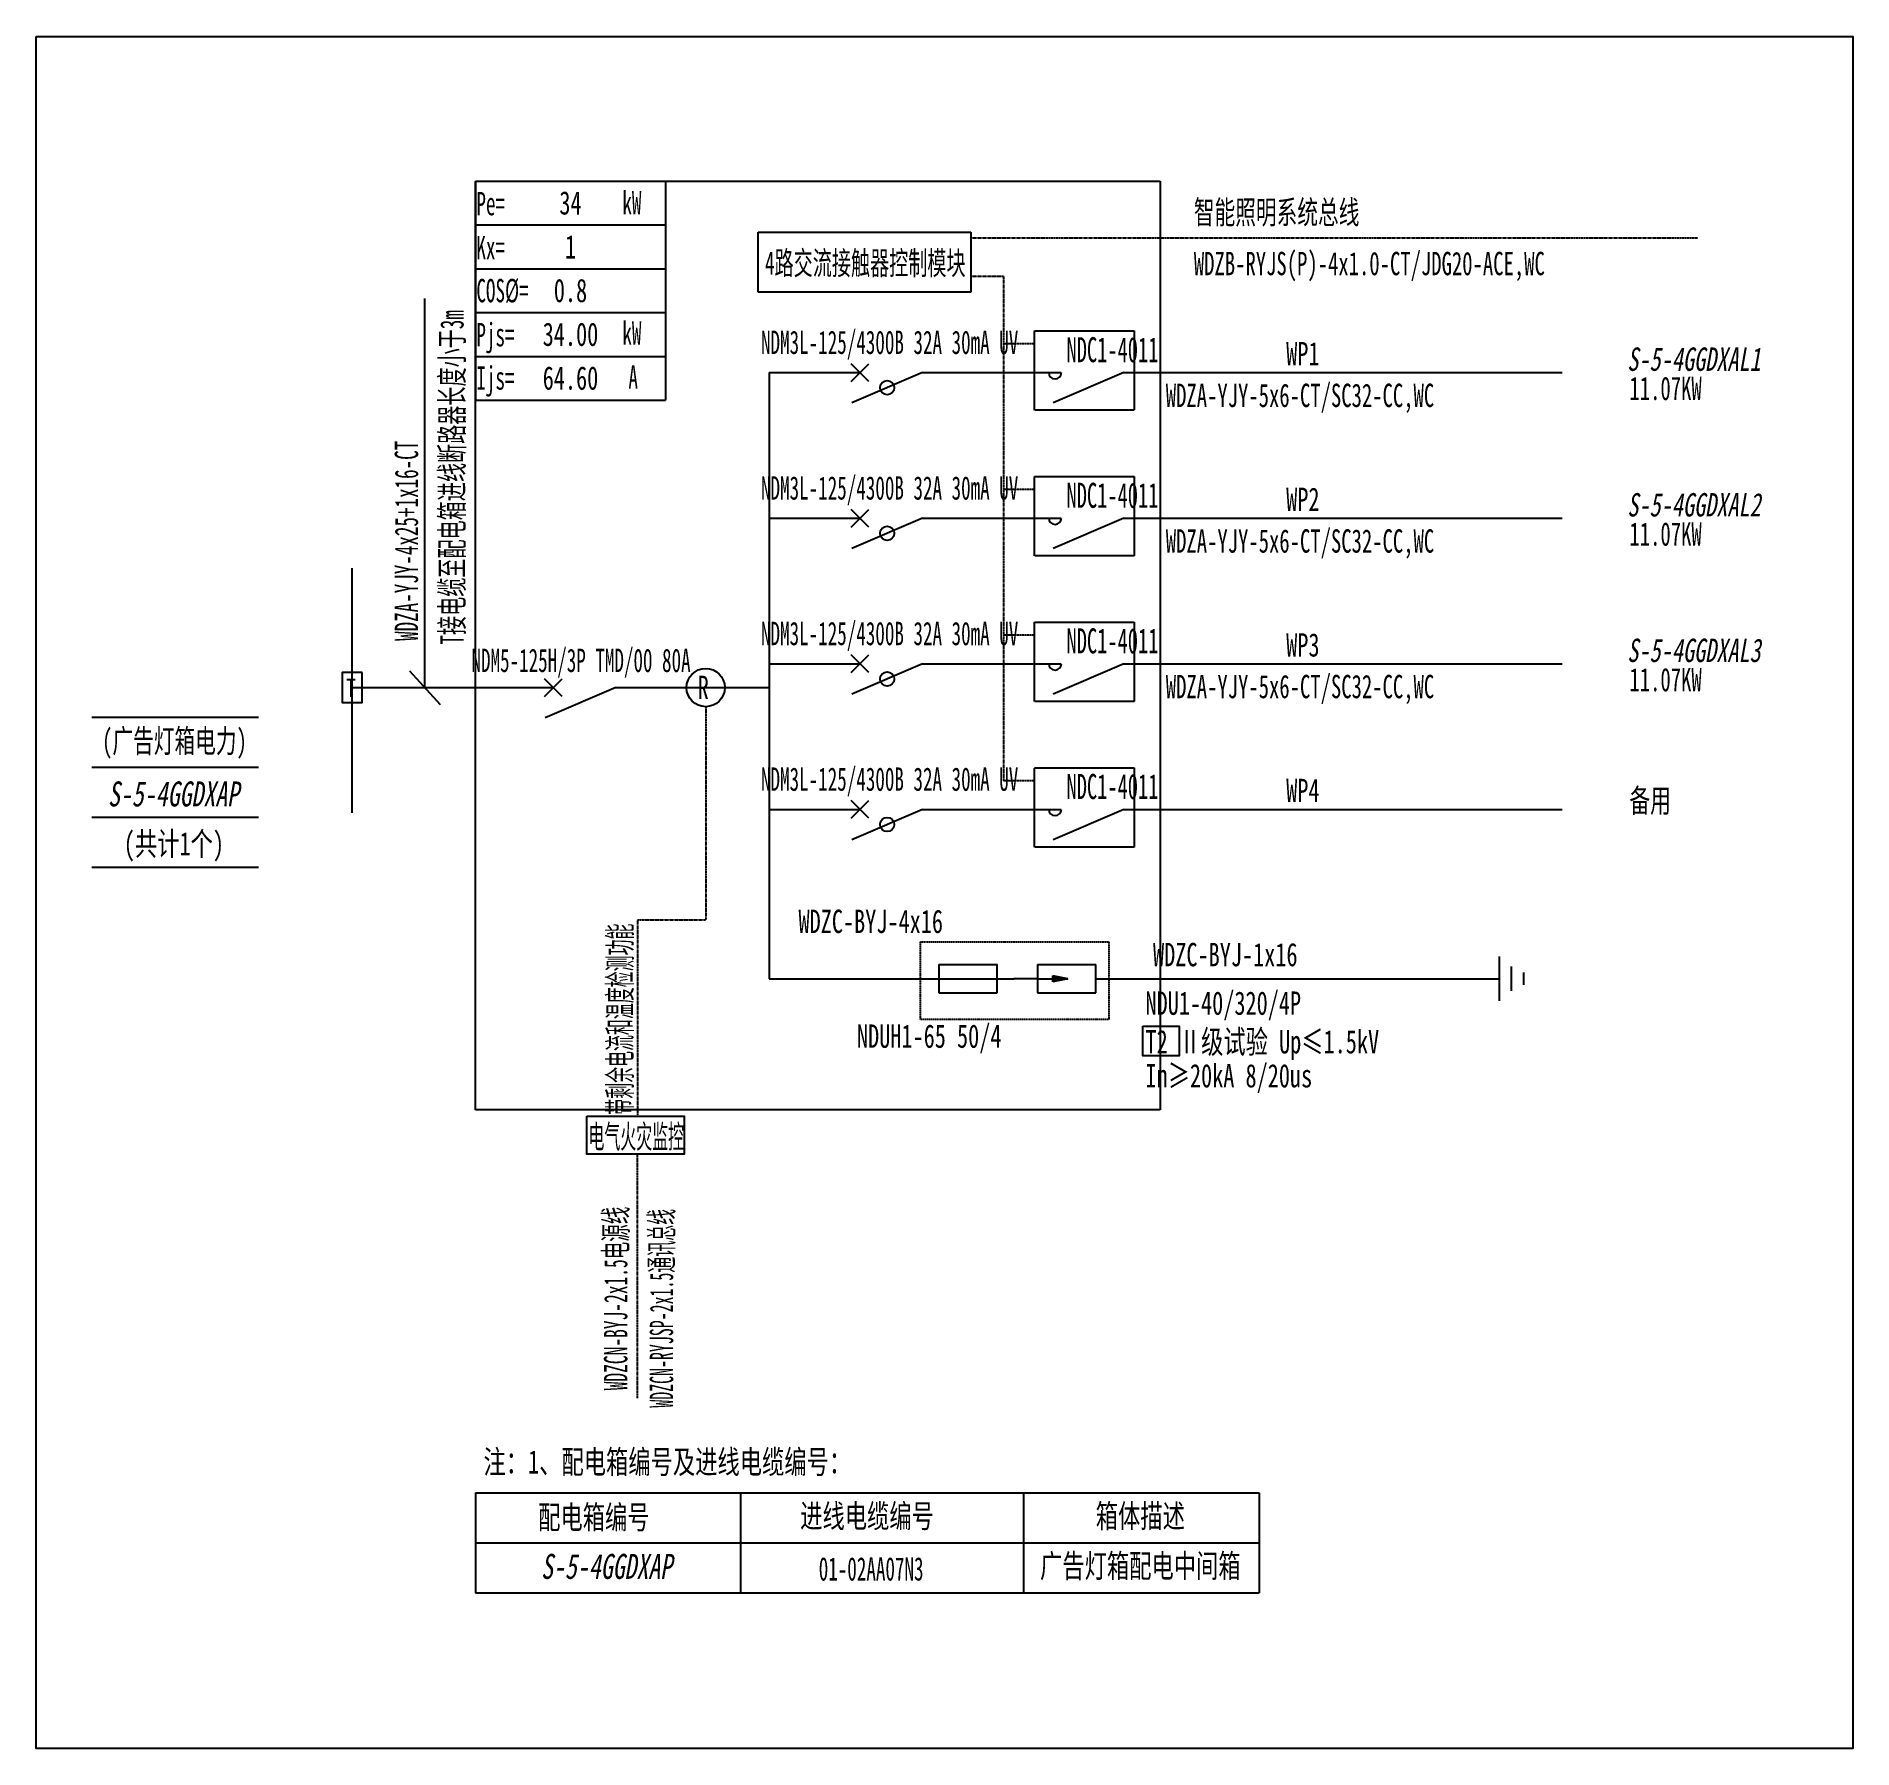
# Model space of a CAD drawing. Extents: x 408988 to 411383, y 371710 to 373967.
import ezdxf
from ezdxf.enums import TextEntityAlignment as Align

# ---------------------------------------------------------------- set-up
doc = ezdxf.new("R2010")
doc.units = 0
doc.header["$MEASUREMENT"] = 0
for name, pattern in [('DASHDOT', [1, 0.5, -0.25, 0, -0.25]), ('DASHDOT2', [0.5, 0.25, -0.125, 0, -0.125]), ('DASHDOTX2', [2, 1, -0.5, 0, -0.5]), ('DASHED', [0.75, 0.5, -0.25]), ('DASHED2', [0.375, 0.25, -0.125])]:
    doc.linetypes.add(name, pattern=pattern)
for name, color, linetype in [('D_E_Eqpm(强电设备)', 100, 'Continuous'), ('D_E_Eqpm（强电设备）', 100, 'Continuous'), ('D_E_Text(强电文字)', 51, 'Continuous'), ('D_E_Text（强电文字）', 51, 'Continuous'), ('D_E_Tray（强电普通桥架）', 51, 'Continuous'), ('D_E_Wire（强电线缆）', 10, 'Continuous'), ('D_El_Eqpm（弱电设备）', 100, 'Continuous'), ('D_El_Text（弱电文字）', 51, 'Continuous'), ('D_T_TableDim（表格尺寸）', 255, 'Continuous'), ('DQ-漏电火灾', 80, 'Continuous'), ('DQ_Eqpm', 100, 'Continuous'), ('系统图', 220, 'Continuous')]:
    doc.layers.add(name, color=color, linetype=linetype)
doc.styles.add('$1$电气', font='', dxfattribs={"width": 0.7})
doc.styles.add('$1$电气箱', font='simhei.ttf', dxfattribs={"width": 0.8, "oblique": 10})
doc.styles.add('电气', font='', dxfattribs={"width": 0.7})
doc.styles.add('电气箱', font='simhei.ttf', dxfattribs={"width": 0.8, "oblique": 10})
doc.styles.get('$1$电气').set_extended_font_data('SimSun')
doc.styles.get('电气').set_extended_font_data('SimSun')

# ---------------------------------------------------------------- blocks, each defined once
blk = doc.blocks.new('T接箱')
at = {"layer": 'DQ_Eqpm'}
blk.add_lwpolyline([(313, 172), (73, 172), (73, -188), (313, -188)], close=True, dxfattribs=at)
at = {"layer": 'DQ_Eqpm', "color": 51, "style": '电气', "width": 0.8}
blk.add_text('T', height=220, dxfattribs=at).set_placement((120, -121))

msp = doc.modelspace()

# ---------------------------------------------------------------- linework, layer by layer
at = {"linetype": 'DASHED'}
for p, q in [((409566.9, 372551.9, 0), (409566.9, 373776, 0)), ((409566.9, 373776, 0), (410469.6, 373776, 0)), ((410469.6, 373776, 0), (410469.6, 372551.9, 0)), ((410303.9, 373578.6, 0), (410435.3, 373578.6, 0)), ((410303.9, 373474.1, 0), (410303.9, 373578.6, 0)), ((410435.3, 373578.6, 0), (410435.3, 373474.1, 0)), ((410435.3, 373474.1, 0), (410303.9, 373474.1, 0)), ((410303.9, 373386.6, 0), (410435.3, 373386.6, 0)), ((410303.9, 373282.1, 0), (410303.9, 373386.6, 0)), ((410435.3, 373386.6, 0), (410435.3, 373282.1, 0)), ((410435.3, 373282.1, 0), (410303.9, 373282.1, 0)), ((410303.9, 373090.1, 0), (410303.9, 373194.6, 0)), ((410303.9, 373194.6, 0), (410435.3, 373194.6, 0)), ((410435.3, 373194.6, 0), (410435.3, 373090.1, 0)), ((410435.3, 373090.1, 0), (410303.9, 373090.1, 0)), ((410303.9, 373002.7, 0), (410435.3, 373002.7, 0)), ((410303.9, 372898.2, 0), (410303.9, 373002.7, 0)), ((410435.3, 373002.7, 0), (410435.3, 372898.2, 0)), ((410435.3, 372898.2, 0), (410303.9, 372898.2, 0)), ((410469.6, 372551.9, 0), (409566.9, 372551.9, 0))]:
    msp.add_line(p, q, dxfattribs=at)
at = {"linetype": 'DASHED2', "elevation": 0}
msp.add_lwpolyline([(410153.6, 372773.1), (410402, 372773.1), (410402, 372670.8), (410153.6, 372670.8)], close=True, dxfattribs=at)
at = {"layer": 'D_E_Eqpm(强电设备)', "color": 100}
for p, q in [((410421.8, 373523.7, 0), (410328.7, 373483.8, 0)), ((410421.8, 373331.8, 0), (410328.7, 373291.9, 0)), ((410421.8, 373139.8, 0), (410328.7, 373099.9, 0)), ((409657.7, 373096.7, 0), (409681, 373120, 0)), ((409681, 373096.7, 0), (409657.7, 373120, 0)), ((409751.8, 373108.4, 0), (409658.7, 373068.5, 0)), ((410421.8, 372947.8, 0), (410328.7, 372907.9, 0))]:
    msp.add_line(p, q, dxfattribs=at)
at = {"layer": 'D_E_Eqpm(强电设备)'}
for p, q in [((410177.8, 372743.3, 0), (410255.1, 372743.3, 0)), ((410177.8, 372743.3, 0), (410177.8, 372705.9, 0)), ((410254.9, 372705.9, 0), (410254.9, 372743.3, 0)), ((410307.7, 372743.3, 0), (410385, 372743.3, 0)), ((410307.7, 372743.3, 0), (410307.7, 372705.9, 0)), ((410384.8, 372705.9, 0), (410384.8, 372743.3, 0)), ((410307.7, 372724.6, 0), (410276.5, 372724.6, 0)), ((410307.7, 372724.6, 0), (410347.8, 372724.6, 0)), ((410347.8, 372724.6, 0), (410328.3, 372728.6, 0)), ((410328.3, 372720.6, 0), (410328.3, 372728.6, 0)), ((410347.8, 372724.6, 0), (410328.3, 372720.6, 0)), ((410177.8, 372705.9, 0), (410254.9, 372705.9, 0)), ((410307.7, 372705.9, 0), (410384.8, 372705.9, 0))]:
    msp.add_line(p, q, dxfattribs=at)
at = {"layer": 'D_E_Eqpm(强电设备)', "color": 100}
for centre in [(410331.1, 373523.7, 0), (410331.1, 373331.8, 0), (410331.1, 373139.8, 0), (410331.1, 372947.8, 0)]:
    msp.add_arc(centre, 8.25, 180, 0, dxfattribs=at)
at = {"layer": 'D_E_Eqpm(强电设备)'}
msp.add_solid([(410328.3, 372720.6, 0), (410347.8, 372724.6, 0), (410328.3, 372728.6, 0)], dxfattribs=at)
at = {"layer": 'D_E_Eqpm（强电设备）'}
for p, q in [((409939.3, 373708.7, 0), (410220.1, 373708.7, 0)), ((409939.3, 373629.7, 0), (409939.3, 373708.7, 0)), ((410220.1, 373708.7, 0), (410220.1, 373629.7, 0)), ((410220.1, 373629.7, 0), (409939.3, 373629.7, 0)), ((410062, 373512.1, 0), (410085.3, 373535.4, 0)), ((410085.3, 373512.1, 0), (410062, 373535.4, 0)), ((410156.1, 373523.7, 0), (410063, 373483.8, 0)), ((410062, 373320.1, 0), (410085.3, 373343.4, 0)), ((410085.3, 373320.1, 0), (410062, 373343.4, 0)), ((410156.1, 373331.8, 0), (410063, 373291.9, 0)), ((410062, 373128.1, 0), (410085.3, 373151.5, 0)), ((410085.3, 373128.1, 0), (410062, 373151.5, 0)), ((410156.1, 373139.8, 0), (410063, 373099.9, 0)), ((410062, 372936.2, 0), (410085.3, 372959.5, 0)), ((410085.3, 372936.2, 0), (410062, 372959.5, 0)), ((410156.1, 372947.8, 0), (410063, 372907.9, 0))]:
    msp.add_line(p, q, dxfattribs=at)
for centre in [(410109.6, 373503.8, 0), (410109.6, 373311.8, 0), (410109.6, 373119.8, 0), (410109.6, 372927.9, 0)]:
    msp.add_circle(centre, 9.36, dxfattribs=at)
at = {"layer": 'D_E_Text（强电文字）'}
for p, q in [((409566.9, 373776, 0), (409817.1, 373776, 0)), ((409566.9, 373776, 0), (409566.9, 373487.4, 0)), ((409817.1, 373776, 0), (409817.1, 373487.4, 0)), ((409566.9, 373718.3, 0), (409817.1, 373718.3, 0)), ((409566.9, 373660.6, 0), (409817.1, 373660.6, 0)), ((409499.9, 373108.4, 0), (409499.9, 373621.5, 0)), ((409566.9, 373602.9, 0), (409817.1, 373602.9, 0)), ((409566.9, 373545.1, 0), (409817.1, 373545.1, 0)), ((409566.9, 373487.4, 0), (409817.1, 373487.4, 0)), ((409479.8, 373130.7, 0), (409520, 373086.1, 0))]:
    msp.add_line(p, q, dxfattribs=at)
at = {"layer": 'D_E_Text（强电文字）', "elevation": 0}
msp.add_lwpolyline([(410446.9, 372662.2), (410494.7, 372662.2), (410494.7, 372622.8), (410446.9, 372622.8)], close=True, dxfattribs=at)
at = {"layer": 'D_E_Wire（强电线缆）', "linetype": 'DASHDOT2'}
for p, q in [((410220.1, 373701.2, 0), (411178.9, 373701.2, 0)), ((410220.1, 373650.9, 0), (410262.9, 373650.9, 0)), ((410262.9, 373650.9, 0), (410262.9, 372985.5, 0)), ((410303.9, 373561.4, 0), (410262.9, 373561.4, 0)), ((410303.9, 373369.4, 0), (410262.9, 373369.4, 0)), ((410303.9, 373177.4, 0), (410262.9, 373177.4, 0)), ((410303.9, 372985.5, 0), (410262.9, 372985.5, 0))]:
    msp.add_line(p, q, dxfattribs=at)
at = {"layer": 'D_E_Wire（强电线缆）'}
for p, q in [((409953.9, 373523.7, 0), (409953.9, 372724.6, 0)), ((409953.9, 373523.7, 0), (410073.7, 373523.7, 0)), ((410156.1, 373523.7, 0), (410339.3, 373523.7, 0)), ((410421.8, 373523.7, 0), (411000, 373523.7, 0)), ((409953.9, 373331.8, 0), (410073.7, 373331.8, 0)), ((410156.1, 373331.8, 0), (410339.3, 373331.8, 0)), ((410421.8, 373331.8, 0), (411000, 373331.8, 0)), ((409404.1, 372943.3, 0), (409404.1, 373265.7, 0)), ((409953.9, 373139.8, 0), (410073.7, 373139.8, 0)), ((410156.1, 373139.8, 0), (410339.3, 373139.8, 0)), ((410421.8, 373139.8, 0), (411000, 373139.8, 0)), ((409404.1, 373108.4, 0), (409669.3, 373108.4, 0)), ((409751.8, 373108.4, 0), (409953.9, 373108.4, 0)), ((409953.9, 372947.8, 0), (410073.7, 372947.8, 0)), ((410156.1, 372947.8, 0), (410339.3, 372947.8, 0)), ((410421.8, 372947.8, 0), (411000, 372947.8, 0)), ((410917.2, 372695.3, 0), (410917.2, 372754, 0)), ((410933.2, 372708.6, 0), (410933.2, 372740.7, 0)), ((409953.9, 372724.6, 0), (410276.5, 372724.6, 0)), ((410384.8, 372724.6, 0), (410917.2, 372724.6, 0)), ((410949.2, 372716.6, 0), (410949.2, 372732.7, 0))]:
    msp.add_line(p, q, dxfattribs=at)
at = {"layer": 'D_El_Eqpm（弱电设备）', "color": 3}
msp.add_line((409841.7, 372493.1, 0), (409713.4, 372493.1, 0), dxfattribs=at)
at = {"layer": 'D_El_Eqpm（弱电设备）', "color": 3, "elevation": 0}
msp.add_lwpolyline([(409713.4, 372543.5), (409841.7, 372543.5), (409841.7, 372493.1), (409713.4, 372493.1)], close=True, dxfattribs=at)
at = {"layer": 'D_T_TableDim（表格尺寸）', "color": 255}
for p, q in [((409060.6, 373069.4, 0), (409280.5, 373069.4, 0)), ((409060.6, 373003.4, 0), (409280.5, 373003.4, 0)), ((409060.6, 372937.5, 0), (409280.5, 372937.5, 0)), ((409060.6, 372871.5, 0), (409280.5, 372871.5, 0))]:
    msp.add_line(p, q, dxfattribs=at)
at = {"layer": 'D_T_TableDim（表格尺寸）', "ltscale": 3.5}
for p, q in [((409566.9, 372046.9, 0), (410600.4, 372046.9, 0)), ((409566.9, 372046.9, 0), (409566.9, 371914.9, 0)), ((409916.4, 372046.9, 0), (409916.4, 371914.9, 0)), ((410289.4, 372046.9, 0), (410289.4, 371914.9, 0)), ((410600.4, 372046.9, 0), (410600.4, 371914.9, 0)), ((409566.9, 371980.9, 0), (410600.4, 371980.9, 0)), ((409566.9, 371980.9, 0), (410600.4, 371980.9, 0)), ((409916.4, 371980.9, 0), (409916.4, 371914.9, 0)), ((410289.4, 371980.9, 0), (410289.4, 371914.9, 0)), ((409566.9, 371914.9, 0), (410600.4, 371914.9, 0))]:
    msp.add_line(p, q, dxfattribs=at)
at = {"layer": 'DQ-漏电火灾', "linetype": 'DASHDOT', "ltscale": 0.5}
for p, q in [((409870.3, 373083.2, 0), (409870.3, 372802.2, 0)), ((409780.3, 372802.2, 0), (409780.3, 372543.5, 0)), ((409780.3, 372802.2, 0), (409870.3, 372802.2, 0)), ((409780.3, 372171.8, 0), (409780.3, 372493.1, 0))]:
    msp.add_line(p, q, dxfattribs=at)
at = {"layer": 'DQ-漏电火灾', "color": 3}
msp.add_circle((409870.3, 373108.4, 0), 25.2, dxfattribs=at)
at = {"layer": '系统图', "ltscale": 9973.992009}
msp.add_lwpolyline([(408987.5, 373967), (411383, 373967), (411383, 371709.5), (408987.5, 371709.5)], close=True, dxfattribs=at)

# ---------------------------------------------------------------- block references
at = {"layer": 'D_E_Eqpm（强电设备）', "xscale": 0.1099579733951885, "yscale": 0.1099579733951885, "zscale": 0.1099579733951885}
msp.add_blockref('T接箱', (409382.8, 373109.3, 0), dxfattribs=at)

# ---------------------------------------------------------------- texts
at = {"layer": 'D_E_Text(强电文字)', "color": 51, "style": '电气', "width": 0.6}
for p in [(410346.2, 373537.4, 0), (410346.2, 373345.4, 0), (410346.2, 373153.5, 0), (410346.2, 372961.5, 0)]:
    msp.add_text('NDC1-4011', height=32.99, dxfattribs=at).set_placement(p)
at = {"layer": 'D_E_Text(强电文字)', "style": '电气', "width": 0.7}
for s, p in [('WDZC-BYJ-4x16', (409992.7, 372784.8, 0)), ('WDZC-BYJ-1x16', (410460.3, 372741, 0)), ('T2 Ⅱ级试验 Up≤1.5kV ', (410450.3, 372626.1, 0)), ('In≥20kA 8/20us', (410450.3, 372581.3, 0))]:
    msp.add_text(s, height=30.788, dxfattribs=at).set_placement(p)
at = {"layer": 'D_E_Text(强电文字)', "color": 51, "true_color": 0xffff7f, "style": '电气', "width": 0.7}
msp.add_text('NDU1-40/320/4P', height=30.788, dxfattribs=at).set_placement((410450.3, 372677, 0))
at = {"layer": 'D_E_Text（强电文字）', "linetype": 'Continuous', "style": '电气', "width": 0.6}
for s, height, p in [('Pe=', 30.79, (409567.9, 373731.1, 0)), ('kW', 30.79, (409760.4, 373732.2, 0)), ('Kx=', 30.79, (409567.9, 373673.2, 0)), ('COS%%C=', 30.79, (409567.9, 373616.4, 0)), ('Pjs=', 30.79, (409567.9, 373558.3, 0)), ('kW', 30.79, (409760.4, 373560.3, 0)), ('Ijs=', 30.79, (409567.9, 373501.2, 0)), ('A', 30.8, (409768.4, 373502.5, 0))]:
    msp.add_text(s, height=height, dxfattribs=at).set_placement(p)
at = {"layer": 'D_E_Text（强电文字）'}
for s, height, style, width, p in [('智能照明系统总线', 30.79, '电气', 0.65, (410514.1, 373719.7, 0)), ('WDZB-RYJS(P)-4x1.0-CT/JDG20-ACE,WC', 30.788, '电气', 0.65, (410514.1, 373652.1, 0)), ('WP1', 30.79, '电气', 0.7, (410635.9, 373533.3, 0)), ('WDZA-YJY-5x6-CT/SC32-CC,WC', 30.788, '电气', 0.65, (410477.1, 373478.3, 0)), ('11.07KW', 30.79, '$1$电气', 0.65, (411088.6, 373487.5, 0)), ('WP2', 30.79, '电气', 0.7, (410635.9, 373341.3, 0)), ('WDZA-YJY-5x6-CT/SC32-CC,WC', 30.788, '电气', 0.65, (410477.1, 373286.3, 0)), ('11.07KW', 30.79, '$1$电气', 0.65, (411088.6, 373295.5, 0)), ('WP3', 30.79, '电气', 0.7, (410635.9, 373149.3, 0)), ('WDZA-YJY-5x6-CT/SC32-CC,WC', 30.788, '电气', 0.65, (410477.1, 373094.4, 0)), ('11.07KW', 30.79, '$1$电气', 0.65, (411088.6, 373103.5, 0)), ('WP4', 30.79, '电气', 0.7, (410635.9, 372957.4, 0)), ('备用', 30.79, '$1$电气', 0.65, (411088.6, 372944, 0)), ('注：1、配电箱编号及进线电缆编号：', 30.788, '电气', 0.7, (409577.2, 372072.2, 0))]:
    msp.add_text(s, height=height, dxfattribs=dict(at, style=style, width=width)).set_placement(p)
for s, height, style, width, p in [('4路交流接触器控制模块', 30.788, '电气', 0.6, (410080.8, 373668.9, 0)), ('NDM3L-125/4300B 32A 30mA UV', 30.788, '电气', 0.6, (410112.9, 373561.1, 0)), ('NDM3L-125/4300B 32A 30mA UV', 30.788, '电气', 0.6, (410112.9, 373369.1, 0)), ('NDM3L-125/4300B 32A 30mA UV', 30.788, '电气', 0.6, (410112.9, 373177.2, 0)), ('NDM5-125H/3P TMD/00 80A', 30.788, '电气', 0.6, (409705.9, 373141.8, 0)), ('(广告灯箱电力)', 30.79, '$1$电气', 0.65, (409169.7, 373036.3, 0)), ('NDM3L-125/4300B 32A 30mA UV', 30.788, '电气', 0.6, (410112.9, 372985.2, 0)), ('电气火灾监控', 30.79, '电气', 0.5, (409778.7, 372517.2, 0)), ('配电箱编号', 30.79, '电气', 0.7, (409722.8, 372015.3, 0)), ('进线电缆编号', 30.79, '电气', 0.7, (410083.1, 372016.9, 0)), ('箱体描述', 30.79, '电气', 0.7, (410443.5, 372016.9, 0)), ('01-02AA07N3', 30.788, '电气', 0.6, (410088.5, 371946.3, 0)), ('广告灯箱配电中间箱', 30.79, '电气', 0.7, (410443.5, 371950.9, 0))]:
    msp.add_text(s, height=height, dxfattribs=dict(at, style=style, width=width)).set_placement(p, align=Align.MIDDLE)
at = {"layer": 'D_E_Text（强电文字）', "style": '电气', "width": 0.6}
for s, p in [('T接电缆至配电箱进线断路器长度小于3m', (409551, 373165.2, 0)), ('WDZA-YJY-4x25+1x16-CT', (409491, 373169.9, 0))]:
    msp.add_text(s, height=30.788, rotation=90, dxfattribs=at).set_placement(p)
at = {"layer": 'D_E_Text（强电文字）', "oblique": 10, "width": 0.7}
for style, p in [('$1$电气箱', (409168.4, 372968.2, 0)), ('电气箱', (409739.6, 371949.8, 0))]:
    msp.add_text('S-5-4GGDXAP', height=32.987, dxfattribs=dict(at, style=style)).set_placement(p, align=Align.MIDDLE)
at = {"layer": 'D_E_Text（强电文字）', "style": '$1$电气', "width": 0.7}
msp.add_text('(共计1个)', height=30.79, dxfattribs=at).set_placement((409168.9, 372887.2, 0), align=Align.CENTER)
at = {"layer": 'D_E_Text（强电文字）', "color": 51, "true_color": 0xffff7f, "style": '电气', "width": 0.7}
msp.add_text('NDUH1-65 50/4', height=30.788, dxfattribs=at).set_placement((410069.8, 372633.5, 0))
at = {"layer": 'D_E_Text（强电文字）', "width": 250.131, "attachment_point": 5, "style": '电气'}
for s, insert, char_height in [('34', (409692, 373747.2, 0), 30.79), ('1', (409692, 373689.5, 0), 30.8), ('0.8', (409692, 373631.7, 0), 30.79), ('{\\C200;34.00}', (409692, 373574, 0), 30.788), ('{\\C200;64.60}', (409692, 373516.3, 0), 30.788)]:
    msp.add_mtext(s, dxfattribs=dict(at, insert=insert, char_height=char_height))
at = {"layer": 'D_E_Tray（强电普通桥架）', "linetype": 'DASHDOTX2', "style": '电气箱', "oblique": 10, "width": 0.7}
for s, p in [('S-5-4GGDXAL1', (411085.7, 373526, 0)), ('S-5-4GGDXAL2', (411085.7, 373334, 0)), ('S-5-4GGDXAL3', (411085.7, 373142.1, 0))]:
    msp.add_text(s, height=30.788, dxfattribs=at).set_placement(p)
at = {"layer": 'D_El_Text（弱电文字）', "color": 1, "style": '电气', "width": 0.5}
msp.add_text('带剩余电流和温度检测功能', height=30.788, rotation=90, dxfattribs=at).set_placement((409772.5, 372545.3, 0))
at = {"layer": 'D_El_Text（弱电文字）', "style": '电气'}
for s, width, p in [('WDZCN-BYJ-2x1.5电源线', 0.55, (409767, 372181.9, 0)), ('WDZCN-RYJSP-2x1.5通讯总线', 0.5, (409827.4, 372159, 0))]:
    msp.add_text(s, height=30.788, rotation=90, dxfattribs=dict(at, width=width)).set_placement(p)
at = {"layer": 'DQ-漏电火灾', "color": 50, "style": '电气', "width": 0.7}
msp.add_text('R', height=30.8, dxfattribs=at).set_placement((409859.7, 373093.3, 0))

doc.saveas('drawing.dxf')
